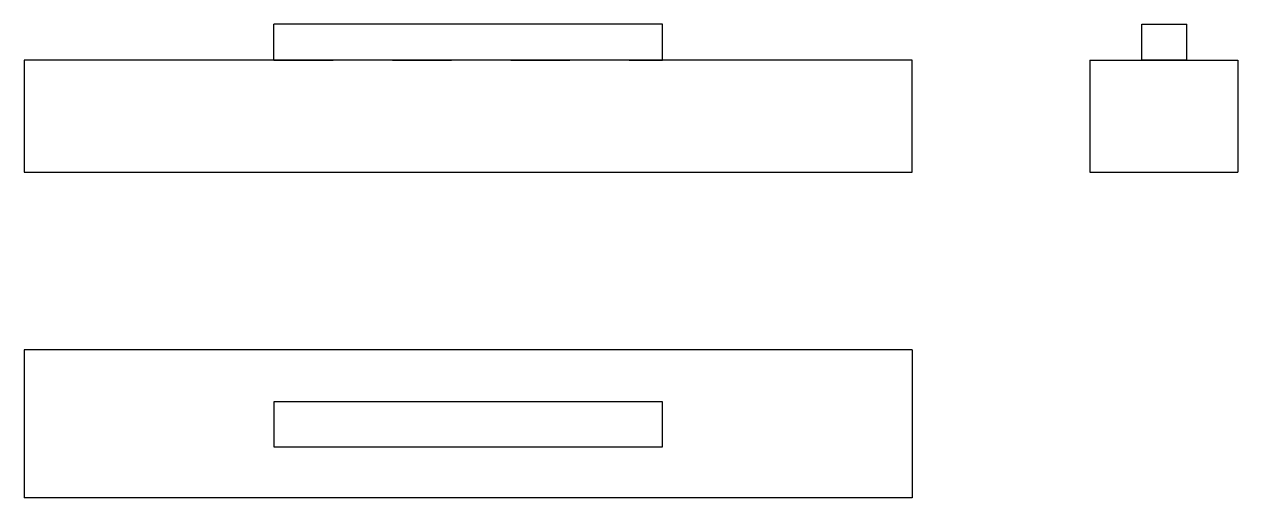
# Model space of a CAD drawing. Extents: x 0 to 2.05, y 0 to 0.8.
import ezdxf

# ---------------------------------------------------------------- set-up
doc = ezdxf.new("R2010")
doc.units = 0
doc.linetypes.add('HIDDEN', pattern=[0.075, 0.050025, -0.024975])
for name, color, linetype in [('FRONT', 7, 'CONTINUOUS'), ('FRONT_HID', 7, 'HIDDEN'), ('LEFT', 7, 'CONTINUOUS'), ('LEFT_HID', 7, 'HIDDEN'), ('TOP', 7, 'CONTINUOUS')]:
    doc.layers.add(name, color=color, linetype=linetype)

msp = doc.modelspace()

# ---------------------------------------------------------------- linework, layer by layer
at = {"layer": 'FRONT'}
for p, q in [((0.421875, 0.739474), (0.421875, 0.8)), ((1.078125, 0.8), (0.421875, 0.8)), ((1.078125, 0.739474), (1.078125, 0.8)), ((0, 0.739474), (0, 0.55)), ((1.5, 0.739474), (0, 0.739474)), ((1.5, 0.55), (1.5, 0.739474)), ((0, 0.55), (1.5, 0.55))]:
    msp.add_line(p, q, dxfattribs=at)
at = {"layer": 'FRONT_HID', "linetype": 'HIDDEN'}
for p, q in [((0.421875, 0.739474), (1.078125, 0.739474)), ((1.078125, 0.739474), (0.421875, 0.739474))]:
    msp.add_line(p, q, dxfattribs=at)
at = {"layer": 'LEFT'}
for p, q in [((1.888076, 0.739474), (1.888076, 0.8)), ((1.888076, 0.8), (1.964063, 0.8)), ((1.964063, 0.739474), (1.964063, 0.8)), ((1.8, 0.739474), (2.05, 0.739474)), ((1.8, 0.739474), (1.8, 0.55)), ((2.05, 0.739474), (2.05, 0.55)), ((1.8, 0.55), (2.05, 0.55))]:
    msp.add_line(p, q, dxfattribs=at)
at = {"layer": 'LEFT_HID', "linetype": 'HIDDEN'}
for p, q in [((1.888076, 0.739474), (1.964063, 0.739474)), ((1.964063, 0.739474), (1.888076, 0.739474))]:
    msp.add_line(p, q, dxfattribs=at)
at = {"layer": 'TOP'}
for p, q in [((0, 0.25), (0, 0)), ((1.5, 0.25), (0, 0.25)), ((1.5, 0.25), (1.5, 0)), ((0.421875, 0.161924), (0.421875, 0.085938)), ((1.078125, 0.161924), (0.421875, 0.161924)), ((1.078125, 0.085938), (1.078125, 0.161924)), ((0.421875, 0.085938), (1.078125, 0.085938)), ((1.5, 0), (0, 0))]:
    msp.add_line(p, q, dxfattribs=at)

doc.saveas('drawing.dxf')
